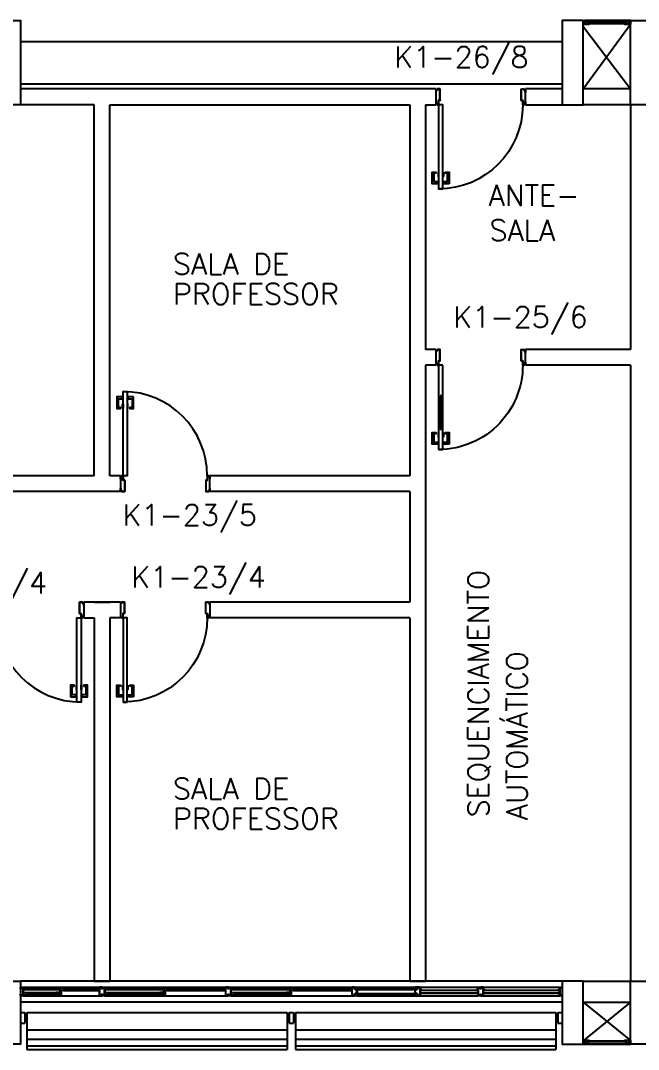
# Model space of a CAD drawing. Header units: millimetres. Extents: x 2801 to 3319, y 1187 to 1422.
# Drawn here: x 3070.37 to 3076.25, y 1341.3 to 1351.07 of the extents above; entities that cross this region are included whole.
import ezdxf

# ---------------------------------------------------------------- set-up
doc = ezdxf.new("R2010")
doc.units = ezdxf.units.MM
for name, color, linetype in [('AR-ALV', 2, 'Continuous'), ('AR-ESQ', 1, 'Continuous'), ('AR-ESTC', 3, 'Continuous'), ('AR-PORTA', 1, 'Continuous'), ('AR-SHAFT', 1, 'Continuous'), ('BR-LINHAS', 1, 'Continuous'), ('BR-MONTANTE', 242, 'Continuous'), ('BR-PAINEL', 1, 'Continuous'), ('BR-SUPORTE', 1, 'Continuous'), ('DT-ESQ-BAGUETE-C', 2, 'Continuous'), ('DT-ESQ-BAGUETE-V', 1, 'Continuous'), ('DT-ESQ-CHAPA DOBRADA-V', 1, 'Continuous'), ('DT-ESQ-MARCO-V', 1, 'Continuous'), ('DT-ESQ-PERFIL CADEIRA-C', 2, 'Continuous'), ('DT-ESQ-PERFIL CADEIRA-V', 1, 'Continuous'), ('DT-ESQ-PERFIL U SIMPLES-C', 2, 'Continuous'), ('DT-ESQ-PERFIL U-C', 2, 'Continuous'), ('DT-ESQ-PERFIL U-V', 1, 'Continuous'), ('DT-ESQ-VENEZIANA-C', 2, 'Continuous'), ('DT-ESQ-VENEZIANA-V', 2, 'Continuous'), ('DT-ESQ-VIDRO-C', 2, 'Continuous'), ('DT-ESQ-VIDRO-V', 2, 'Continuous'), ('ENDEREÇO', 2, 'Continuous'), ('maçaneta', 1, 'Continuous'), ('mov', 1, 'Continuous'), ('PM-PERFIL U-C', 2, 'Continuous'), ('PM-VIDRO', 1, 'Continuous'), ('pm1', 2, 'Continuous'), ('pm2', 2, 'Continuous'), ('TEXTO', 2, 'Continuous')]:
    doc.layers.add(name, color=color, linetype=linetype)
doc.styles.add('UNB-100', font='simplex.shx', dxfattribs={"height": 0.2})
doc.styles.add('UNB1-100', font='simplex.shx', dxfattribs={"height": 0.2})

# ---------------------------------------------------------------- blocks, each defined once
blk = doc.blocks.new('EF36-P')
at = {"layer": 'DT-ESQ-BAGUETE-C', "ltscale": 0.1}
for points in [[(0.4225, -0.08), (0.409, -0.08), (0.409, -0.0785), (0.422, -0.0785, 0.414214), (0.4225, -0.078), (0.4225, -0.067, 0.414214), (0.422, -0.0665), (0.409, -0.0665), (0.409, -0.065), (0.4225, -0.065, -0.414214), (0.424, -0.0665), (0.424, -0.0785, -0.414214)], [(0.7015, -0.08), (0.715, -0.08), (0.715, -0.0785), (0.702, -0.0785, -0.414214), (0.7015, -0.078), (0.7015, -0.067, -0.414214), (0.702, -0.0665), (0.715, -0.0665), (0.715, -0.065), (0.7015, -0.065, 0.414214), (0.7, -0.0665), (0.7, -0.0785, 0.414214)], [(1.41, -0.08), (1.3965, -0.08), (1.3965, -0.0785), (1.4095, -0.0785, 0.414214), (1.41, -0.078), (1.41, -0.067, 0.414214), (1.4095, -0.0665), (1.3965, -0.0665), (1.3965, -0.065), (1.41, -0.065, -0.414214), (1.4115, -0.0665), (1.4115, -0.0785, -0.414214)], [(1.9015, -0.08), (1.915, -0.08), (1.915, -0.0785), (1.902, -0.0785, -0.414214), (1.9015, -0.078), (1.9015, -0.067, -0.414214), (1.902, -0.0665), (1.915, -0.0665), (1.915, -0.065), (1.9015, -0.065, 0.414214), (1.9, -0.0665), (1.9, -0.0785, 0.414214)], [(2.61, -0.08), (2.5965, -0.08), (2.5965, -0.0785), (2.6095, -0.0785, 0.414214), (2.61, -0.078), (2.61, -0.067, 0.414214), (2.6095, -0.0665), (2.5965, -0.0665), (2.5965, -0.065), (2.61, -0.065, -0.414214), (2.6115, -0.0665), (2.6115, -0.0785, -0.414214)], [(3.1015, -0.08), (3.115, -0.08), (3.115, -0.0785), (3.102, -0.0785, -0.414214), (3.1015, -0.078), (3.1015, -0.067, -0.414214), (3.102, -0.0665), (3.115, -0.0665), (3.115, -0.065), (3.1015, -0.065, 0.414214), (3.1, -0.0665), (3.1, -0.0785, 0.414214)], [(0.0735, -0.125), (0.06, -0.125), (0.06, -0.1235), (0.073, -0.1235, 0.414214), (0.0735, -0.123), (0.0735, -0.112, 0.414214), (0.073, -0.1115), (0.06, -0.1115), (0.06, -0.11), (0.0735, -0.11, -0.414214), (0.075, -0.1115), (0.075, -0.1235, -0.414214)], [(0.339, -0.125), (0.3525, -0.125), (0.3525, -0.1235), (0.3395, -0.1235, -0.414214), (0.339, -0.123), (0.339, -0.112, -0.414214), (0.3395, -0.1115), (0.3525, -0.1115), (0.3525, -0.11), (0.339, -0.11, 0.414214), (0.3375, -0.1115), (0.3375, -0.1235, 0.414214)], [(0.8485, -0.125), (0.835, -0.125), (0.835, -0.1235), (0.848, -0.1235, 0.414214), (0.8485, -0.123), (0.8485, -0.112, 0.414214), (0.848, -0.1115), (0.835, -0.1115), (0.835, -0.11), (0.8485, -0.11, -0.414214), (0.85, -0.1115), (0.85, -0.1235, -0.414214)], [(1.3265, -0.125), (1.34, -0.125), (1.34, -0.1235), (1.327, -0.1235, -0.414214), (1.3265, -0.123), (1.3265, -0.112, -0.414214), (1.327, -0.1115), (1.34, -0.1115), (1.34, -0.11), (1.3265, -0.11, 0.414214), (1.325, -0.1115), (1.325, -0.1235, 0.414214)], [(2.0485, -0.125), (2.035, -0.125), (2.035, -0.1235), (2.048, -0.1235, 0.414214), (2.0485, -0.123), (2.0485, -0.112, 0.414214), (2.048, -0.1115), (2.035, -0.1115), (2.035, -0.11), (2.0485, -0.11, -0.414214), (2.05, -0.1115), (2.05, -0.1235, -0.414214)], [(2.5265, -0.125), (2.54, -0.125), (2.54, -0.1235), (2.527, -0.1235, -0.414214), (2.5265, -0.123), (2.5265, -0.112, -0.414214), (2.527, -0.1115), (2.54, -0.1115), (2.54, -0.11), (2.5265, -0.11, 0.414214), (2.525, -0.1115), (2.525, -0.1235, 0.414214)]]:
    blk.add_lwpolyline(points, format="xyb", close=True, dxfattribs=at)
at = {"layer": 'DT-ESQ-BAGUETE-V', "ltscale": 0.1}
for p, q in [((0.4225, -0.065), (0.7015, -0.065)), ((1.41, -0.065), (1.9015, -0.065)), ((2.61, -0.065), (3.1015, -0.065)), ((0.0735, -0.11), (0.339, -0.11)), ((0.8485, -0.11), (1.3265, -0.11)), ((2.0485, -0.11), (2.5265, -0.11))]:
    blk.add_line(p, q, dxfattribs=at)
at = {"layer": 'DT-ESQ-CHAPA DOBRADA-V', "ltscale": 0.1}
for p, q in [((0.025, -0.077), (0.374, -0.077)), ((0.025, -0.08), (0.374, -0.08)), ((0.8, -0.077), (1.3615, -0.077)), ((0.8, -0.08), (1.3615, -0.08)), ((2, -0.077), (2.5615, -0.077)), ((2, -0.08), (2.5615, -0.08))]:
    blk.add_line(p, q, dxfattribs=at)
at = {"layer": 'DT-ESQ-MARCO-V', "ltscale": 0.1}
for p, q in [((3.1985, -0.06), (3.7515, -0.06)), ((3.7985, -0.06), (4.3515, -0.06)), ((4.3985, -0.06), (5.1265, -0.06)), ((3.1985, -0.14), (3.7515, -0.14)), ((3.7985, -0.14), (4.3515, -0.14)), ((4.3985, -0.14), (5.1265, -0.14))]:
    blk.add_line(p, q, dxfattribs=at)
at = {"layer": 'DT-ESQ-PERFIL CADEIRA-C', "ltscale": 0.1}
for p, q in [((0.376, -0.0885), (0.4225, -0.0885)), ((0.75, -0.0885), (0.7015, -0.0885)), ((1.3635, -0.0885), (1.41, -0.0885)), ((1.95, -0.0885), (1.9015, -0.0885)), ((2.5635, -0.0885), (2.61, -0.0885)), ((3.15, -0.0885), (3.1015, -0.0885)), ((0.025, -0.1335), (0.0735, -0.1335)), ((0.3855, -0.1335), (0.339, -0.1335)), ((0.8, -0.1335), (0.8485, -0.1335)), ((1.373, -0.1335), (1.3265, -0.1335)), ((2, -0.1335), (2.0485, -0.1335)), ((2.573, -0.1335), (2.5265, -0.1335))]:
    blk.add_line(p, q, dxfattribs=at)
for points in [[(0.4225, -0.087, -1), (0.4225, -0.09), (0.376, -0.09, -0.414214), (0.374, -0.088), (0.374, -0.067, -0.414214), (0.376, -0.065), (0.4075, -0.065, -0.414214), (0.409, -0.0665), (0.409, -0.087)], [(0.409, -0.0885, -0.198913), (0.4079, -0.0881, -0.198913), (0.4075, -0.087), (0.4075, -0.067, 0.414214), (0.407, -0.0665), (0.376, -0.0665, 0.414214), (0.3755, -0.067), (0.3755, -0.088, 0.414214), (0.376, -0.0885)], [(0.7015, -0.09), (0.75, -0.09), (0.75, -0.0885), (0.715, -0.0885, 0.198912), (0.7161, -0.0881, 0.198913), (0.7165, -0.087), (0.7165, -0.067, -0.414214), (0.717, -0.0665), (0.75, -0.0665), (0.75, -0.065), (0.7165, -0.065, 0.414214), (0.715, -0.0665), (0.715, -0.0785), (0.715, -0.08), (0.715, -0.087), (0.7015, -0.087, 1)], [(1.41, -0.087, -1), (1.41, -0.09), (1.3635, -0.09, -0.414214), (1.3615, -0.088), (1.3615, -0.067, -0.414214), (1.3635, -0.065), (1.395, -0.065, -0.414214), (1.3965, -0.0665), (1.3965, -0.087)], [(1.3965, -0.0885, -0.198913), (1.3954, -0.0881, -0.198913), (1.395, -0.087), (1.395, -0.067, 0.414214), (1.3945, -0.0665), (1.3635, -0.0665, 0.414214), (1.363, -0.067), (1.363, -0.088, 0.414214), (1.3635, -0.0885)], [(1.9015, -0.09), (1.95, -0.09), (1.95, -0.0885), (1.915, -0.0885, 0.198912), (1.9161, -0.0881, 0.198913), (1.9165, -0.087), (1.9165, -0.067, -0.414214), (1.917, -0.0665), (1.95, -0.0665), (1.95, -0.065), (1.9165, -0.065, 0.414214), (1.915, -0.0665), (1.915, -0.0785), (1.915, -0.08), (1.915, -0.087), (1.9015, -0.087, 1)], [(2.61, -0.087, -1), (2.61, -0.09), (2.5635, -0.09, -0.414214), (2.5615, -0.088), (2.5615, -0.067, -0.414214), (2.5635, -0.065), (2.595, -0.065, -0.414214), (2.5965, -0.0665), (2.5965, -0.087)], [(2.5965, -0.0885, -0.198913), (2.5954, -0.0881, -0.198913), (2.595, -0.087), (2.595, -0.067, 0.414214), (2.5945, -0.0665), (2.5635, -0.0665, 0.414214), (2.563, -0.067), (2.563, -0.088, 0.414214), (2.5635, -0.0885)], [(3.1015, -0.09), (3.15, -0.09), (3.15, -0.0885), (3.115, -0.0885, 0.198912), (3.1161, -0.0881, 0.198913), (3.1165, -0.087), (3.1165, -0.067, -0.414214), (3.117, -0.0665), (3.15, -0.0665), (3.15, -0.065), (3.1165, -0.065, 0.414214), (3.115, -0.0665), (3.115, -0.0785), (3.115, -0.08), (3.115, -0.087), (3.1015, -0.087, 1)], [(0.0735, -0.135), (0.025, -0.135), (0.025, -0.1335), (0.06, -0.1335, -0.198912), (0.0589, -0.1331, -0.198913), (0.0585, -0.132), (0.0585, -0.112, 0.414214), (0.058, -0.1115), (0.025, -0.1115), (0.025, -0.11), (0.0585, -0.11, -0.414214), (0.06, -0.1115), (0.06, -0.1235), (0.06, -0.125), (0.06, -0.132), (0.0735, -0.132, -1)], [(0.339, -0.132, 1), (0.339, -0.135), (0.3855, -0.135, 0.414214), (0.3875, -0.133), (0.3875, -0.112, 0.414214), (0.3855, -0.11), (0.354, -0.11, 0.414214), (0.3525, -0.1115), (0.3525, -0.132)], [(0.3525, -0.1335, 0.198913), (0.3536, -0.1331, 0.198913), (0.354, -0.132), (0.354, -0.112, -0.414214), (0.3545, -0.1115), (0.3855, -0.1115, -0.414214), (0.386, -0.112), (0.386, -0.133, -0.414214), (0.3855, -0.1335)], [(0.8485, -0.135), (0.8, -0.135), (0.8, -0.1335), (0.835, -0.1335, -0.198912), (0.8339, -0.1331, -0.198913), (0.8335, -0.132), (0.8335, -0.112, 0.414214), (0.833, -0.1115), (0.8, -0.1115), (0.8, -0.11), (0.8335, -0.11, -0.414214), (0.835, -0.1115), (0.835, -0.1235), (0.835, -0.125), (0.835, -0.132), (0.8485, -0.132, -1)], [(1.3265, -0.132, 1), (1.3265, -0.135), (1.373, -0.135, 0.414214), (1.375, -0.133), (1.375, -0.112, 0.414214), (1.373, -0.11), (1.3415, -0.11, 0.414214), (1.34, -0.1115), (1.34, -0.132)], [(1.34, -0.1335, 0.198913), (1.3411, -0.1331, 0.198913), (1.3415, -0.132), (1.3415, -0.112, -0.414214), (1.342, -0.1115), (1.373, -0.1115, -0.414214), (1.3735, -0.112), (1.3735, -0.133, -0.414214), (1.373, -0.1335)], [(2.0485, -0.135), (2, -0.135), (2, -0.1335), (2.035, -0.1335, -0.198912), (2.0339, -0.1331, -0.198913), (2.0335, -0.132), (2.0335, -0.112, 0.414214), (2.033, -0.1115), (2, -0.1115), (2, -0.11), (2.0335, -0.11, -0.414214), (2.035, -0.1115), (2.035, -0.1235), (2.035, -0.125), (2.035, -0.132), (2.0485, -0.132, -1)], [(2.5265, -0.132, 1), (2.5265, -0.135), (2.573, -0.135, 0.414214), (2.575, -0.133), (2.575, -0.112, 0.414214), (2.573, -0.11), (2.5415, -0.11, 0.414214), (2.54, -0.1115), (2.54, -0.132)], [(2.54, -0.1335, 0.198913), (2.5411, -0.1331, 0.198913), (2.5415, -0.132), (2.5415, -0.112, -0.414214), (2.542, -0.1115), (2.573, -0.1115, -0.414214), (2.5735, -0.112), (2.5735, -0.133, -0.414214), (2.573, -0.1335)]]:
    blk.add_lwpolyline(points, format="xyb", close=True, dxfattribs=at)
at = {"layer": 'DT-ESQ-PERFIL CADEIRA-V', "ltscale": 0.1}
for p, q in [((0.4075, -0.09), (0.7015, -0.09)), ((1.395, -0.09), (1.9015, -0.09)), ((2.595, -0.09), (3.1015, -0.09)), ((0.0735, -0.135), (0.339, -0.135)), ((0.8485, -0.135), (1.3265, -0.135)), ((2.0485, -0.135), (2.5265, -0.135))]:
    blk.add_line(p, q, dxfattribs=at)
at = {"layer": 'DT-ESQ-PERFIL U SIMPLES-C', "ltscale": 0.1}
for points in [[(0.376, -0.102), (0.384, -0.102), (0.384, -0.1005), (0.376, -0.1005, -0.414214), (0.3755, -0.1), (0.3755, -0.092, -0.414214), (0.376, -0.0915), (0.384, -0.0915), (0.384, -0.09), (0.376, -0.09, 0.414214), (0.374, -0.092), (0.374, -0.1, 0.414214)], [(1.3635, -0.102), (1.3715, -0.102), (1.3715, -0.1005), (1.3635, -0.1005, -0.414214), (1.363, -0.1), (1.363, -0.092, -0.414214), (1.3635, -0.0915), (1.3715, -0.0915), (1.3715, -0.09), (1.3635, -0.09, 0.414214), (1.3615, -0.092), (1.3615, -0.1, 0.414214)], [(2.5635, -0.102), (2.5715, -0.102), (2.5715, -0.1005), (2.5635, -0.1005, -0.414214), (2.563, -0.1), (2.563, -0.092, -0.414214), (2.5635, -0.0915), (2.5715, -0.0915), (2.5715, -0.09), (2.5635, -0.09, 0.414214), (2.5615, -0.092), (2.5615, -0.1, 0.414214)], [(0.3855, -0.098), (0.3775, -0.098), (0.3775, -0.0995), (0.3855, -0.0995, -0.414214), (0.386, -0.1), (0.386, -0.108, -0.414214), (0.3855, -0.1085), (0.3775, -0.1085), (0.3775, -0.11), (0.3855, -0.11, 0.414214), (0.3875, -0.108), (0.3875, -0.1, 0.414214)], [(1.373, -0.098), (1.365, -0.098), (1.365, -0.0995), (1.373, -0.0995, -0.414214), (1.3735, -0.1), (1.3735, -0.108, -0.414214), (1.373, -0.1085), (1.365, -0.1085), (1.365, -0.11), (1.373, -0.11, 0.414214), (1.375, -0.108), (1.375, -0.1, 0.414214)], [(2.573, -0.098), (2.565, -0.098), (2.565, -0.0995), (2.573, -0.0995, -0.414214), (2.5735, -0.1), (2.5735, -0.108, -0.414214), (2.573, -0.1085), (2.565, -0.1085), (2.565, -0.11), (2.573, -0.11, 0.414214), (2.575, -0.108), (2.575, -0.1, 0.414214)]]:
    blk.add_lwpolyline(points, format="xyb", close=True, dxfattribs=at)
at = {"layer": 'DT-ESQ-PERFIL U-C', "ltscale": 0.1}
for points in [[(0, -0.0615, -0.414214), (0.0015, -0.06), (0.0235, -0.06, -0.414214), (0.025, -0.0615), (0.025, -0.1385, -0.414214), (0.0235, -0.14), (0.0015, -0.14, -0.414214), (0, -0.1385), (0, -0.125), (0.0015, -0.125), (0.0015, -0.138, 0.414214), (0.002, -0.1385), (0.023, -0.1385, 0.414214), (0.0235, -0.138), (0.0235, -0.062, 0.414214), (0.023, -0.0615), (0.002, -0.0615, 0.414214), (0.0015, -0.062), (0.0015, -0.075), (0, -0.075)], [(0.775, -0.0615, 0.414214), (0.7735, -0.06), (0.7515, -0.06, 0.414214), (0.75, -0.0615), (0.75, -0.1385, 0.414214), (0.7515, -0.14), (0.7735, -0.14, 0.414214), (0.775, -0.1385), (0.775, -0.125), (0.7735, -0.125), (0.7735, -0.138, -0.414214), (0.773, -0.1385), (0.752, -0.1385, -0.414214), (0.7515, -0.138), (0.7515, -0.062, -0.414214), (0.752, -0.0615), (0.773, -0.0615, -0.414214), (0.7735, -0.062), (0.7735, -0.075), (0.775, -0.075)], [(0.775, -0.0615, -0.414214), (0.7765, -0.06), (0.7985, -0.06, -0.414214), (0.8, -0.0615), (0.8, -0.1385, -0.414214), (0.7985, -0.14), (0.7765, -0.14, -0.414214), (0.775, -0.1385), (0.775, -0.125), (0.7765, -0.125), (0.7765, -0.138, 0.414214), (0.777, -0.1385), (0.798, -0.1385, 0.414214), (0.7985, -0.138), (0.7985, -0.062, 0.414214), (0.798, -0.0615), (0.777, -0.0615, 0.414214), (0.7765, -0.062), (0.7765, -0.075), (0.775, -0.075)], [(1.975, -0.0615, 0.414214), (1.9735, -0.06), (1.9515, -0.06, 0.414214), (1.95, -0.0615), (1.95, -0.1385, 0.414214), (1.9515, -0.14), (1.9735, -0.14, 0.414214), (1.975, -0.1385), (1.975, -0.125), (1.9735, -0.125), (1.9735, -0.138, -0.414214), (1.973, -0.1385), (1.952, -0.1385, -0.414214), (1.9515, -0.138), (1.9515, -0.062, -0.414214), (1.952, -0.0615), (1.973, -0.0615, -0.414214), (1.9735, -0.062), (1.9735, -0.075), (1.975, -0.075)], [(1.975, -0.0615, -0.414214), (1.9765, -0.06), (1.9985, -0.06, -0.414214), (2, -0.0615), (2, -0.1385, -0.414214), (1.9985, -0.14), (1.9765, -0.14, -0.414214), (1.975, -0.1385), (1.975, -0.125), (1.9765, -0.125), (1.9765, -0.138, 0.414214), (1.977, -0.1385), (1.998, -0.1385, 0.414214), (1.9985, -0.138), (1.9985, -0.062, 0.414214), (1.998, -0.0615), (1.977, -0.0615, 0.414214), (1.9765, -0.062), (1.9765, -0.075), (1.975, -0.075)], [(3.175, -0.0615, 0.414214), (3.1735, -0.06), (3.1515, -0.06, 0.414214), (3.15, -0.0615), (3.15, -0.1385, 0.414214), (3.1515, -0.14), (3.1735, -0.14, 0.414214), (3.175, -0.1385), (3.175, -0.125), (3.1735, -0.125), (3.1735, -0.138, -0.414214), (3.173, -0.1385), (3.152, -0.1385, -0.414214), (3.1515, -0.138), (3.1515, -0.062, -0.414214), (3.152, -0.0615), (3.173, -0.0615, -0.414214), (3.1735, -0.062), (3.1735, -0.075), (3.175, -0.075)], [(3.2, -0.1285), (3.2, -0.1385, -0.414214), (3.1985, -0.14), (3.1765, -0.14, -0.414214), (3.175, -0.1385), (3.175, -0.125), (3.1765, -0.125), (3.1765, -0.138, 0.414214), (3.177, -0.1385), (3.198, -0.1385, 0.414214), (3.1985, -0.138), (3.1985, -0.1285), (3.1855, -0.1285, -0.414214), (3.184, -0.127), (3.184, -0.117, -0.414214), (3.1855, -0.1155), (3.1985, -0.1155), (3.1985, -0.0845), (3.1855, -0.0845, -0.414214), (3.184, -0.083), (3.184, -0.073, -0.414214), (3.1855, -0.0715), (3.1985, -0.0715), (3.1985, -0.062, 0.414214), (3.198, -0.0615), (3.177, -0.0615, 0.414214), (3.1765, -0.062), (3.1765, -0.075), (3.175, -0.075), (3.175, -0.0615, -0.414214), (3.1765, -0.06), (3.1985, -0.06, -0.414214), (3.2, -0.0615), (3.2, -0.0715, -0.414214), (3.1985, -0.073), (3.1855, -0.073), (3.1855, -0.083), (3.1985, -0.083), (3.1985, -0.083, -0.414214), (3.2, -0.0845), (3.2, -0.1155, -0.414214), (3.1985, -0.117), (3.1985, -0.117), (3.1855, -0.117), (3.1855, -0.127), (3.1985, -0.127, -0.414214)], [(3.75, -0.1285), (3.75, -0.1385, 0.414214), (3.7515, -0.14), (3.7735, -0.14, 0.414214), (3.775, -0.1385), (3.775, -0.125), (3.7735, -0.125), (3.7735, -0.138, -0.414214), (3.773, -0.1385), (3.752, -0.1385, -0.414214), (3.7515, -0.138), (3.7515, -0.1285), (3.7645, -0.1285, 0.414214), (3.766, -0.127), (3.766, -0.117, 0.414214), (3.7645, -0.1155), (3.7515, -0.1155), (3.7515, -0.0845), (3.7645, -0.0845, 0.414214), (3.766, -0.083), (3.766, -0.073, 0.414214), (3.7645, -0.0715), (3.7515, -0.0715), (3.7515, -0.062, -0.414214), (3.752, -0.0615), (3.773, -0.0615, -0.414214), (3.7735, -0.062), (3.7735, -0.075), (3.775, -0.075), (3.775, -0.0615, 0.414214), (3.7735, -0.06), (3.7515, -0.06, 0.414214), (3.75, -0.0615), (3.75, -0.0715, 0.414214), (3.7515, -0.073), (3.7645, -0.073), (3.7645, -0.083), (3.7515, -0.083), (3.7515, -0.083, 0.414214), (3.75, -0.0845), (3.75, -0.1155, 0.414214), (3.7515, -0.117), (3.7515, -0.117), (3.7645, -0.117), (3.7645, -0.127), (3.7515, -0.127, 0.414214)], [(3.8, -0.1234), (3.8, -0.086), (3.8135, -0.086, 1), (3.8135, -0.083), (3.8, -0.083), (3.8, -0.0615, 0.414214), (3.7985, -0.06), (3.7765, -0.06, 0.414214), (3.775, -0.0615), (3.775, -0.075), (3.7765, -0.075), (3.7765, -0.0615), (3.7985, -0.0615), (3.7985, -0.083, 0.414214), (3.8, -0.0845, 0.414214), (3.7985, -0.086), (3.7985, -0.1234), (3.7985, -0.1385), (3.7765, -0.1385), (3.7765, -0.125), (3.775, -0.125), (3.775, -0.1385, 0.414214), (3.7765, -0.14), (3.7985, -0.14, 0.414214), (3.8, -0.1385)], [(3.815, -0.086), (3.8015, -0.086, 0.414214), (3.8, -0.0875), (3.8, -0.1145, 0.414214), (3.8015, -0.116), (3.815, -0.116), (3.815, -0.1145), (3.8015, -0.1145), (3.8015, -0.0875), (3.815, -0.0875)], [(4.35, -0.1234), (4.35, -0.086), (4.3365, -0.086, -1), (4.3365, -0.083), (4.35, -0.083), (4.35, -0.0615, -0.414214), (4.3515, -0.06), (4.3735, -0.06, -0.414214), (4.375, -0.0615), (4.375, -0.075), (4.3735, -0.075), (4.3735, -0.0615), (4.3515, -0.0615), (4.3515, -0.083, -0.414214), (4.35, -0.0845, -0.414214), (4.3515, -0.086), (4.3515, -0.1234), (4.3515, -0.1385), (4.3735, -0.1385), (4.3735, -0.125), (4.375, -0.125), (4.375, -0.1385, -0.414214), (4.3735, -0.14), (4.3515, -0.14, -0.414214), (4.35, -0.1385)], [(4.335, -0.086), (4.3485, -0.086, -0.414214), (4.35, -0.0875), (4.35, -0.1145, -0.414214), (4.3485, -0.116), (4.335, -0.116), (4.335, -0.1145), (4.3485, -0.1145), (4.3485, -0.0875), (4.335, -0.0875)], [(4.4, -0.1234), (4.4, -0.086), (4.4135, -0.086, 1), (4.4135, -0.083), (4.4, -0.083), (4.4, -0.0615, 0.414214), (4.3985, -0.06), (4.3765, -0.06, 0.414214), (4.375, -0.0615), (4.375, -0.075), (4.3765, -0.075), (4.3765, -0.0615), (4.3985, -0.0615), (4.3985, -0.083, 0.414214), (4.4, -0.0845, 0.414214), (4.3985, -0.086), (4.3985, -0.1234), (4.3985, -0.1385), (4.3765, -0.1385), (4.3765, -0.125), (4.375, -0.125), (4.375, -0.1385, 0.414214), (4.3765, -0.14), (4.3985, -0.14, 0.414214), (4.4, -0.1385)], [(4.415, -0.086), (4.4015, -0.086, 0.414214), (4.4, -0.0875), (4.4, -0.1145, 0.414214), (4.4015, -0.116), (4.415, -0.116), (4.415, -0.1145), (4.4015, -0.1145), (4.4015, -0.0875), (4.415, -0.0875)], [(5.125, -0.1234), (5.125, -0.086), (5.1115, -0.086, -1), (5.1115, -0.083), (5.125, -0.083), (5.125, -0.0615, -0.414214), (5.1265, -0.06), (5.1485, -0.06, -0.414214), (5.15, -0.0615), (5.15, -0.075), (5.1485, -0.075), (5.1485, -0.0615), (5.1265, -0.0615), (5.1265, -0.083, -0.414214), (5.125, -0.0845, -0.414214), (5.1265, -0.086), (5.1265, -0.1234), (5.1265, -0.1385), (5.1485, -0.1385), (5.1485, -0.125), (5.15, -0.125), (5.15, -0.1385, -0.414214), (5.1485, -0.14), (5.1265, -0.14, -0.414214), (5.125, -0.1385)], [(5.11, -0.086), (5.1235, -0.086, -0.414214), (5.125, -0.0875), (5.125, -0.1145, -0.414214), (5.1235, -0.116), (5.11, -0.116), (5.11, -0.1145), (5.1235, -0.1145), (5.1235, -0.0875), (5.11, -0.0875)]]:
    blk.add_lwpolyline(points, format="xyb", close=True, dxfattribs=at)
for points in [[(3.8, -0.0845), (3.8135, -0.0845)], [(4.35, -0.0845), (4.3365, -0.0845)], [(4.4, -0.0845), (4.4135, -0.0845)], [(5.125, -0.0845), (5.1115, -0.0845)]]:
    blk.add_lwpolyline(points, dxfattribs=at)
at = {"layer": 'DT-ESQ-PERFIL U-V', "ltscale": 0.1}
for p, q in [((0.0235, -0.06), (0.7515, -0.06)), ((0.7985, -0.06), (1.9515, -0.06)), ((1.9985, -0.06), (3.1515, -0.06)), ((0.0235, -0.14), (0.7515, -0.14)), ((0.7985, -0.14), (1.9515, -0.14)), ((1.9985, -0.14), (3.1515, -0.14))]:
    blk.add_line(p, q, dxfattribs=at)
at = {"layer": 'DT-ESQ-VENEZIANA-C', "color": 2, "ltscale": 0.1}
for p, q in [((3.8015, -0.113), (4.3485, -0.113)), ((3.8015, -0.1145), (4.3485, -0.1145)), ((4.4015, -0.113), (5.1235, -0.113)), ((4.4015, -0.1145), (5.1235, -0.1145))]:
    blk.add_line(p, q, dxfattribs=at)
at = {"layer": 'DT-ESQ-VENEZIANA-V', "color": 2, "ltscale": 0.1}
for p, q in [((3.8015, -0.0875), (4.3485, -0.0875)), ((4.4015, -0.0875), (5.1235, -0.0875))]:
    blk.add_line(p, q, dxfattribs=at)
at = {"layer": 'DT-ESQ-VIDRO-C', "ltscale": 0.1}
for points in [[(0.7125, -0.085), (0.7125, -0.082), (0.4115, -0.082), (0.4115, -0.085)], [(1.9125, -0.085), (1.9125, -0.082), (1.399, -0.082), (1.399, -0.085)], [(3.1125, -0.085), (3.1125, -0.082), (2.599, -0.082), (2.599, -0.085)], [(3.7625, -0.081), (3.7625, -0.075), (3.1875, -0.075), (3.1875, -0.081)], [(0.063, -0.13), (0.063, -0.127), (0.3495, -0.127), (0.3495, -0.13)], [(0.838, -0.13), (0.838, -0.127), (1.337, -0.127), (1.337, -0.13)], [(2.038, -0.13), (2.038, -0.127), (2.537, -0.127), (2.537, -0.13)]]:
    blk.add_lwpolyline(points, close=True, dxfattribs=at)
at = {"layer": 'DT-ESQ-VIDRO-V', "ltscale": 0.1}
blk.add_lwpolyline([(3.7625, -0.119), (3.7625, -0.125), (3.1875, -0.125), (3.1875, -0.119)], close=True, dxfattribs=at)
blk = doc.blocks.new('EF01-P')
at = {"layer": 'DT-ESQ-BAGUETE-C', "ltscale": 0.1}
for points in [[(0.0015, 0.035), (0.015, 0.035), (0.015, 0.0335), (0.0015, 0.0335), (0.0015, 0.005), (0.015, 0.005), (0.015, 0.0035), (0.0015, 0.0035, -0.414214), (0, 0.005), (0, 0.0335, -0.414214)], [(0.4485, 0.035), (0.435, 0.035), (0.435, 0.0335), (0.4485, 0.0335), (0.4485, 0.005), (0.435, 0.005), (0.435, 0.0035), (0.4485, 0.0035, 0.414214), (0.45, 0.005), (0.45, 0.0335, 0.414214)]]:
    blk.add_lwpolyline(points, format="xyb", close=True, dxfattribs=at)
at = {"layer": 'DT-ESQ-PERFIL CADEIRA-C', "color": 2, "ltscale": 0.1}
for points in [[(0.01, 0.0015), (0.01, 0.003), (0.0015, 0.003, 1), (0.0015, 0), (0.015, 0, 0.414214), (0.0165, 0.0015), (0.0165, 0.0335), (0.043, 0.0335)], [(0.407, 0.0065), (0.432, 0.0065), (0.432, 0.0165), (0.4335, 0.0165), (0.4335, 0.0065, -0.414214), (0.432, 0.005), (0.407, 0.005), (0.3935, 0.005, -1), (0.3935, 0.008), (0.407, 0.008), (0.407, 0.02), (0.407, 0.032), (0.3935, 0.032, -1), (0.3935, 0.035), (0.407, 0.035), (0.4335, 0.035, -0.414214), (0.435, 0.0335), (0.435, 0.0015), (0.4485, 0.0015)]]:
    blk.add_lwpolyline(points, format="xyb", dxfattribs=at)
at = {"layer": 'DT-ESQ-PERFIL CADEIRA-C', "ltscale": 0.1}
for points in [[(0.043, 0.0065), (0.018, 0.0065), (0.018, 0.0165), (0.0165, 0.0165), (0.0165, 0.0065, 0.414214), (0.018, 0.005), (0.043, 0.005), (0.0565, 0.005, 1), (0.0565, 0.008), (0.043, 0.008), (0.043, 0.02), (0.043, 0.032), (0.0565, 0.032, 1), (0.0565, 0.035), (0.043, 0.035), (0.0165, 0.035, 0.414214), (0.015, 0.0335), (0.015, 0.0015), (0.0015, 0.0015)], [(0.0415, 0.02), (0.0415, 0.032, -0.414214), (0.043, 0.0335), (0.0565, 0.0335)], [(0.0415, 0.02), (0.0415, 0.008, 0.414214), (0.043, 0.0065), (0.0565, 0.0065)], [(0.4085, 0.02), (0.4085, 0.032, 0.414214), (0.407, 0.0335), (0.3935, 0.0335)], [(0.4085, 0.02), (0.4085, 0.008, -0.414214), (0.407, 0.0065), (0.3935, 0.0065)], [(0.44, 0.0015), (0.44, 0.003), (0.4485, 0.003, -1), (0.4485, 0), (0.435, 0, -0.414214), (0.4335, 0.0015), (0.4335, 0.0335), (0.407, 0.0335)]]:
    blk.add_lwpolyline(points, format="xyb", dxfattribs=at)
at = {"layer": 'DT-ESQ-PERFIL CADEIRA-V', "ltscale": 0.1}
blk.add_line((0.015, 0), (0.435, 0), dxfattribs=at)
at = {"layer": 'DT-ESQ-VENEZIANA-C', "ltscale": 0.1}
for p, q in [((0.043, 0.0105), (0.407, 0.0105)), ((0.043, 0.009), (0.407, 0.009))]:
    blk.add_line(p, q, dxfattribs=at)
at = {"layer": 'DT-ESQ-VENEZIANA-V', "ltscale": 0.1}
blk.add_line((0.043, 0.031), (0.407, 0.031), dxfattribs=at)
blk = doc.blocks.new('BR-MODULO1')
at = {"layer": 'BR-LINHAS'}
for p, q in [((0.06, -0.2648), (2.535, -0.2648)), ((2.615, -0.2648), (5.09, -0.2648)), ((0.06, -0.3524), (2.535, -0.3524)), ((2.615, -0.3524), (5.09, -0.3524)), ((0.06, -0.4147), (2.535, -0.4147)), ((2.615, -0.4147), (5.09, -0.4147))]:
    blk.add_line(p, q, dxfattribs=at)
at = {"layer": 'BR-MONTANTE'}
for p, q in [((0, -0.1), (0, -0.2)), ((0, -0.1), (0.04, -0.1)), ((0.04, -0.1), (0.04, -0.2)), ((2.5547, -0.1), (2.5947, -0.1)), ((2.5547, -0.1), (2.5547, -0.2)), ((2.5947, -0.1), (2.5947, -0.2)), ((5.11, -0.1), (5.11, -0.2)), ((5.11, -0.1), (5.15, -0.1)), ((5.15, -0.1), (5.15, -0.2)), ((0, -0.2), (0.04, -0.2)), ((2.5547, -0.2), (2.5947, -0.2)), ((5.11, -0.2), (5.15, -0.2))]:
    blk.add_line(p, q, dxfattribs=at)
at = {"layer": 'BR-PAINEL'}
for p, q in [((0.06, -0.1), (2.535, -0.1)), ((0.06, -0.1), (0.06, -0.45)), ((2.535, -0.1), (2.535, -0.45)), ((2.615, -0.1), (2.615, -0.45)), ((2.615, -0.1), (5.09, -0.1)), ((5.09, -0.1), (5.09, -0.45)), ((0.06, -0.45), (2.535, -0.45)), ((2.615, -0.45), (5.09, -0.45))]:
    blk.add_line(p, q, dxfattribs=at)
at = {"layer": 'BR-SUPORTE'}
for p, q in [((0.04, -0.14), (0.06, -0.14)), ((0.04, -0.16), (0.06, -0.16)), ((0.05, -0.14), (0.05, -0.16)), ((2.5347, -0.14), (2.5547, -0.14)), ((2.5347, -0.16), (2.5547, -0.16)), ((2.5447, -0.14), (2.5447, -0.16)), ((2.6147, -0.14), (2.5947, -0.14)), ((2.6147, -0.16), (2.5947, -0.16)), ((2.6047, -0.14), (2.6047, -0.16)), ((5.09, -0.14), (5.11, -0.14)), ((5.09, -0.16), (5.11, -0.16)), ((5.1, -0.14), (5.1, -0.16))]:
    blk.add_line(p, q, dxfattribs=at)
blk = doc.blocks.new('PM3B')
at = {"layer": 'maçaneta'}
for points in [[(0.02, 0.9), (-0.035, 0.9), (-0.035, 0.79), (0, 0.79), (0, 0.8), (-0.02, 0.8), (-0.02, 0.8785, -0.414214), (-0.0185, 0.88), (0.02, 0.88)], [(0.125, 0.9), (0.07, 0.9), (0.07, 0.88), (0.1085, 0.88, -0.414214), (0.11, 0.8785), (0.11, 0.8), (0.09, 0.8), (0.09, 0.79), (0.125, 0.79)]]:
    blk.add_lwpolyline(points, format="xyb", close=True, dxfattribs=at)
for points in [[(0.02, 0.79), (0.02, 0.83), (0.025, 0.83), (0.025, 0.79)], [(0.07, 0.79), (0.07, 0.83), (0.065, 0.83), (0.065, 0.79)]]:
    blk.add_lwpolyline(points, close=True, dxfattribs=at)
at = {"layer": 'mov'}
blk.add_arc((0.025, 0.15), 0.8, 0, 90, dxfattribs=at)
at = {"layer": 'PM-PERFIL U-C'}
for p, q in [((0, 0.12), (0, 0.1385)), ((0.002, 0.12), (0, 0.12)), ((0.0015, 0.14), (0.01, 0.14)), ((0.002, 0.138), (0.002, 0.12)), ((0.0105, 0.138), (0.002, 0.138)), ((0.01, 0.14), (0.01, 0.1485)), ((0.0115, 0.15), (0.0235, 0.15)), ((0.012, 0.148), (0.012, 0.1395)), ((0.023, 0.148), (0.012, 0.148)), ((0.023, 0.1085), (0.023, 0.148)), ((0.038, 0.107), (0.0245, 0.107)), ((0.025, 0.1485), (0.025, 0.109)), ((0.0385, 0.109), (0.025, 0.109)), ((0.038, 0.107), (0.038, 0.002)), ((0.04, 0.1075), (0.04, 0.0015)), ((0.81, 0.1075), (0.81, 0.0015)), ((0.8115, 0.109), (0.825, 0.109)), ((0.812, 0.107), (0.8255, 0.107)), ((0.812, 0.107), (0.812, 0.002)), ((0.825, 0.1485), (0.825, 0.109)), ((0.8385, 0.15), (0.8265, 0.15)), ((0.827, 0.148), (0.838, 0.148)), ((0.827, 0.1085), (0.827, 0.148)), ((0.838, 0.148), (0.838, 0.1395)), ((0.8395, 0.138), (0.848, 0.138)), ((0.84, 0.14), (0.84, 0.1485)), ((0.8485, 0.14), (0.84, 0.14)), ((0.848, 0.138), (0.848, 0.12)), ((0.848, 0.12), (0.85, 0.12)), ((0.85, 0.12), (0.85, 0.1385)), ((0, 0.03), (0.002, 0.03)), ((0, 0.0115), (0, 0.03)), ((0.01, 0.01), (0.0015, 0.01)), ((0.002, 0.03), (0.002, 0.012)), ((0.002, 0.012), (0.0105, 0.012)), ((0.01, 0.0015), (0.01, 0.01)), ((0.0385, 0), (0.0115, 0)), ((0.012, 0.0105), (0.012, 0.002)), ((0.012, 0.002), (0.038, 0.002)), ((0.8115, 0), (0.8385, 0)), ((0.838, 0.002), (0.812, 0.002)), ((0.838, 0.0105), (0.838, 0.002)), ((0.848, 0.012), (0.8395, 0.012)), ((0.84, 0.0015), (0.84, 0.01)), ((0.84, 0.01), (0.8485, 0.01)), ((0.85, 0.03), (0.848, 0.03)), ((0.848, 0.03), (0.848, 0.012)), ((0.85, 0.0115), (0.85, 0.03))]:
    blk.add_line(p, q, dxfattribs=at)
for centre, start, end in [((0.0015, 0.1385), 90, 180), ((0.0115, 0.1485), 90, 180), ((0.0105, 0.1395), 270, 0), ((0.0245, 0.1085), 180, 270), ((0.0235, 0.1485), 360, 90), ((0.0385, 0.1075), 0, 90), ((0.8115, 0.1075), 90, 180), ((0.8265, 0.1485), 90, 180), ((0.8255, 0.1085), 270, 0), ((0.8395, 0.1395), 180, 270), ((0.8385, 0.1485), 0, 90), ((0.8485, 0.1385), 0, 90), ((0.0015, 0.0115), 180, 270), ((0.0115, 0.0015), 180, 270), ((0.0105, 0.0105), 0, 90), ((0.0385, 0.0015), 269.93864, 0), ((0.8115, 0.0015), 180, 270.06136), ((0.8395, 0.0105), 90, 180), ((0.8385, 0.0015), 270, 0), ((0.8485, 0.0115), 270, 0)]:
    blk.add_arc(centre, 0.0015, start, end, dxfattribs=at)
at = {"layer": 'pm1'}
blk.add_lwpolyline([(0.065, 0.95), (0.065, 0.15), (0.025, 0.15), (0.025, 0.95)], close=True, dxfattribs=at)
blk = doc.blocks.new('PM3V')
at = {"layer": 'maçaneta'}
for points in [[(0.02, 0.9), (-0.035, 0.9), (-0.035, 0.79), (0, 0.79), (0, 0.8), (-0.02, 0.8), (-0.02, 0.8785, -0.414214), (-0.0185, 0.88), (0.02, 0.88)], [(0.125, 0.9), (0.07, 0.9), (0.07, 0.88), (0.1085, 0.88, -0.414214), (0.11, 0.8785), (0.11, 0.8), (0.09, 0.8), (0.09, 0.79), (0.125, 0.79)]]:
    blk.add_lwpolyline(points, format="xyb", close=True, dxfattribs=at)
for points in [[(0.02, 0.79), (0.02, 0.83), (0.025, 0.83), (0.025, 0.79)], [(0.07, 0.79), (0.07, 0.83), (0.065, 0.83), (0.065, 0.79)]]:
    blk.add_lwpolyline(points, close=True, dxfattribs=at)
at = {"layer": 'mov'}
blk.add_arc((0.025, 0.15), 0.8, 356.84716, 90, dxfattribs=at)
at = {"layer": 'PM-PERFIL U-C'}
for p, q in [((0, 0.12), (0, 0.1385)), ((0.002, 0.12), (0, 0.12)), ((0.0015, 0.14), (0.01, 0.14)), ((0.002, 0.138), (0.002, 0.12)), ((0.0105, 0.138), (0.002, 0.138)), ((0.01, 0.14), (0.01, 0.1485)), ((0.0115, 0.15), (0.0235, 0.15)), ((0.012, 0.148), (0.012, 0.1395)), ((0.023, 0.148), (0.012, 0.148)), ((0.023, 0.1085), (0.023, 0.148)), ((0.038, 0.107), (0.0245, 0.107)), ((0.025, 0.1485), (0.025, 0.109)), ((0.0385, 0.109), (0.025, 0.109)), ((0.038, 0.107), (0.038, 0.002)), ((0.04, 0.1075), (0.04, 0.0015)), ((0.81, 0.1075), (0.81, 0.0015)), ((0.8115, 0.109), (0.825, 0.109)), ((0.812, 0.107), (0.8255, 0.107)), ((0.812, 0.107), (0.812, 0.002)), ((0.825, 0.1485), (0.825, 0.109)), ((0.8385, 0.15), (0.8265, 0.15)), ((0.827, 0.148), (0.838, 0.148)), ((0.827, 0.1085), (0.827, 0.148)), ((0.838, 0.148), (0.838, 0.1395)), ((0.8395, 0.138), (0.848, 0.138)), ((0.84, 0.14), (0.84, 0.1485)), ((0.8485, 0.14), (0.84, 0.14)), ((0.848, 0.138), (0.848, 0.12)), ((0.848, 0.12), (0.85, 0.12)), ((0.85, 0.12), (0.85, 0.1385)), ((0, 0.03), (0.002, 0.03)), ((0, 0.0115), (0, 0.03)), ((0.01, 0.01), (0.0015, 0.01)), ((0.002, 0.03), (0.002, 0.012)), ((0.002, 0.012), (0.0105, 0.012)), ((0.01, 0.0015), (0.01, 0.01)), ((0.0385, 0), (0.0115, 0)), ((0.012, 0.0105), (0.012, 0.002)), ((0.012, 0.002), (0.038, 0.002)), ((0.8115, 0), (0.8385, 0)), ((0.838, 0.002), (0.812, 0.002)), ((0.838, 0.0105), (0.838, 0.002)), ((0.848, 0.012), (0.8395, 0.012)), ((0.84, 0.0015), (0.84, 0.01)), ((0.84, 0.01), (0.8485, 0.01)), ((0.85, 0.03), (0.848, 0.03)), ((0.848, 0.03), (0.848, 0.012)), ((0.85, 0.0115), (0.85, 0.03))]:
    blk.add_line(p, q, dxfattribs=at)
for centre, start, end in [((0.0015, 0.1385), 90, 180), ((0.0115, 0.1485), 90, 180), ((0.0105, 0.1395), 270, 0), ((0.0245, 0.1085), 180, 270), ((0.0235, 0.1485), 360, 90), ((0.0385, 0.1075), 0, 90), ((0.8115, 0.1075), 90, 180), ((0.8265, 0.1485), 90, 180), ((0.8255, 0.1085), 270, 0), ((0.8395, 0.1395), 180, 270), ((0.8385, 0.1485), 0, 90), ((0.8485, 0.1385), 0, 90), ((0.0015, 0.0115), 180, 270), ((0.0115, 0.0015), 180, 270), ((0.0105, 0.0105), 0, 90), ((0.0385, 0.0015), 269.93864, 0), ((0.8115, 0.0015), 180, 270.06136), ((0.8395, 0.0105), 90, 180), ((0.8385, 0.0015), 270, 0), ((0.8485, 0.0115), 270, 0)]:
    blk.add_arc(centre, 0.0015, start, end, dxfattribs=at)
at = {"layer": 'PM-VIDRO'}
for p, q in [((0.04, 0.45), (0.04, 0.75)), ((0.05, 0.75), (0.05, 0.45))]:
    blk.add_line(p, q, dxfattribs=at)
at = {"layer": 'pm1'}
for p, q in [((0.025, 0.95), (0.065, 0.95)), ((0.025, 0.75), (0.025, 0.95)), ((0.065, 0.95), (0.065, 0.76)), ((0.04, 0.75), (0.025, 0.75)), ((0.065, 0.76), (0.04, 0.76)), ((0.04, 0.75), (0.04, 0.76)), ((0.05, 0.76), (0.05, 0.75)), ((0.065, 0.75), (0.05, 0.75)), ((0.065, 0.76), (0.065, 0.75)), ((0.025, 0.15), (0.025, 0.45)), ((0.04, 0.45), (0.025, 0.45)), ((0.04, 0.44), (0.04, 0.45)), ((0.065, 0.44), (0.04, 0.44)), ((0.065, 0.45), (0.05, 0.45)), ((0.05, 0.45), (0.05, 0.44)), ((0.065, 0.45), (0.065, 0.44)), ((0.065, 0.44), (0.065, 0.15)), ((0.065, 0.15), (0.025, 0.15))]:
    blk.add_line(p, q, dxfattribs=at)
at = {"layer": 'pm2'}
for p, q in [((0.025, 0.45), (0.025, 0.75)), ((0.065, 0.75), (0.065, 0.45)), ((0.025, 0.15), (0.025, 0.109)), ((0.025, 0.109), (0.035, 0.109)), ((0.8252, 0.109), (0.8152, 0.109)), ((0.8152, 0), (0.8402, 0)), ((0.8402, 0.01), (0.8502, 0.01)), ((0.8402, 0), (0.8402, 0.01))]:
    blk.add_line(p, q, dxfattribs=at)
blk = doc.blocks.new('PM3')
at = {"layer": 'maçaneta'}
for points in [[(0.02, 0.825), (-0.035, 0.825), (-0.035, 0.715), (0, 0.715), (0, 0.725), (-0.02, 0.725), (-0.02, 0.8035, -0.414214), (-0.0185, 0.805), (0.02, 0.805)], [(0.125, 0.825), (0.07, 0.825), (0.07, 0.805), (0.1085, 0.805, -0.414214), (0.11, 0.8035), (0.11, 0.725), (0.09, 0.725), (0.09, 0.715), (0.125, 0.715)]]:
    blk.add_lwpolyline(points, format="xyb", close=True, dxfattribs=at)
for points in [[(0.02, 0.715), (0.02, 0.755), (0.025, 0.755), (0.025, 0.715)], [(0.07, 0.715), (0.07, 0.755), (0.065, 0.755), (0.065, 0.715)]]:
    blk.add_lwpolyline(points, close=True, dxfattribs=at)
at = {"layer": 'mov'}
blk.add_arc((0.025, 0.075), 0.8, 0, 90, dxfattribs=at)
at = {"layer": 'PM-PERFIL U-C'}
for p, q in [((0, 0.045), (0, 0.0635)), ((0.002, 0.045), (0, 0.045)), ((0.0015, 0.065), (0.01, 0.065)), ((0.002, 0.063), (0.002, 0.045)), ((0.0105, 0.063), (0.002, 0.063)), ((0.01, 0.065), (0.01, 0.0735)), ((0.0115, 0.075), (0.0235, 0.075)), ((0.012, 0.073), (0.012, 0.0645)), ((0.023, 0.073), (0.012, 0.073)), ((0.023, 0.0335), (0.023, 0.073)), ((0.038, 0.032), (0.0245, 0.032)), ((0.025, 0.0735), (0.025, 0.034)), ((0.0385, 0.034), (0.025, 0.034)), ((0.038, 0.032), (0.038, -0.073)), ((0.04, 0.0325), (0.04, -0.0735)), ((0.81, 0.0325), (0.81, -0.0735)), ((0.8115, 0.034), (0.825, 0.034)), ((0.812, 0.032), (0.8255, 0.032)), ((0.812, 0.032), (0.812, -0.073)), ((0.825, 0.0735), (0.825, 0.034)), ((0.8385, 0.075), (0.8265, 0.075)), ((0.827, 0.073), (0.838, 0.073)), ((0.827, 0.0335), (0.827, 0.073)), ((0.838, 0.073), (0.838, 0.0645)), ((0.8395, 0.063), (0.848, 0.063)), ((0.84, 0.065), (0.84, 0.0735)), ((0.8485, 0.065), (0.84, 0.065)), ((0.848, 0.063), (0.848, 0.045)), ((0.848, 0.045), (0.85, 0.045)), ((0.85, 0.045), (0.85, 0.0635)), ((0, -0.045), (0.002, -0.045)), ((0, -0.0635), (0, -0.045)), ((0.01, -0.065), (0.0015, -0.065)), ((0.002, -0.045), (0.002, -0.063)), ((0.002, -0.063), (0.0105, -0.063)), ((0.01, -0.0735), (0.01, -0.065)), ((0.0385, -0.075), (0.0115, -0.075)), ((0.012, -0.0645), (0.012, -0.073)), ((0.012, -0.073), (0.038, -0.073)), ((0.8115, -0.075), (0.8385, -0.075)), ((0.838, -0.073), (0.812, -0.073)), ((0.838, -0.0645), (0.838, -0.073)), ((0.848, -0.063), (0.8395, -0.063)), ((0.84, -0.0735), (0.84, -0.065)), ((0.84, -0.065), (0.8485, -0.065)), ((0.85, -0.045), (0.848, -0.045)), ((0.848, -0.045), (0.848, -0.063)), ((0.85, -0.0635), (0.85, -0.045))]:
    blk.add_line(p, q, dxfattribs=at)
for centre, start, end in [((0.0015, 0.0635), 90, 180), ((0.0115, 0.0735), 90, 180), ((0.0105, 0.0645), 270, 0), ((0.0245, 0.0335), 180, 270), ((0.0235, 0.0735), 360, 90), ((0.0385, 0.0325), 0, 90), ((0.8115, 0.0325), 90, 180), ((0.8265, 0.0735), 90, 180), ((0.8255, 0.0335), 270, 0), ((0.8395, 0.0645), 180, 270), ((0.8385, 0.0735), 0, 90), ((0.8485, 0.0635), 0, 90), ((0.0015, -0.0635), 180, 270), ((0.0115, -0.0735), 180, 270), ((0.0105, -0.0645), 0, 90), ((0.0385, -0.0735), 269.93864, 0), ((0.8115, -0.0735), 180, 270.06136), ((0.8395, -0.0645), 90, 180), ((0.8385, -0.0735), 270, 0), ((0.8485, -0.0635), 270, 0)]:
    blk.add_arc(centre, 0.0015, start, end, dxfattribs=at)
at = {"layer": 'pm1'}
blk.add_lwpolyline([(0.065, 0.875), (0.065, 0.075), (0.025, 0.075), (0.025, 0.875)], close=True, dxfattribs=at)
blk = doc.blocks.new('EF01C-P')
at = {"layer": 'DT-ESQ-BAGUETE-C', "ltscale": 0.1}
for points in [[(0.0015, 0.035), (0.015, 0.035), (0.015, 0.0335), (0.0015, 0.0335), (0.0015, 0.005), (0.015, 0.005), (0.015, 0.0035), (0.0015, 0.0035, -0.414214), (0, 0.005), (0, 0.0335, -0.414214)], [(0.4485, 0.035), (0.435, 0.035), (0.435, 0.0335), (0.4485, 0.0335), (0.4485, 0.005), (0.435, 0.005), (0.435, 0.0035), (0.4485, 0.0035, 0.414214), (0.45, 0.005), (0.45, 0.0335, 0.414214)]]:
    blk.add_lwpolyline(points, format="xyb", close=True, dxfattribs=at)
at = {"layer": 'DT-ESQ-PERFIL CADEIRA-C', "ltscale": 0.1}
for points in [[(0.01, 0.0015), (0.01, 0.003), (0.0015, 0.003, 1), (0.0015, 0), (0.015, 0, 0.414214), (0.0165, 0.0015), (0.0165, 0.0335), (0.043, 0.0335)], [(0.043, 0.0065), (0.018, 0.0065), (0.018, 0.0165), (0.0165, 0.0165), (0.0165, 0.0065, 0.414214), (0.018, 0.005), (0.043, 0.005), (0.0565, 0.005, 1), (0.0565, 0.008), (0.043, 0.008), (0.043, 0.02), (0.043, 0.032), (0.0565, 0.032, 1), (0.0565, 0.035), (0.043, 0.035), (0.0165, 0.035, 0.414214), (0.015, 0.0335), (0.015, 0.0015), (0.0015, 0.0015)], [(0.0415, 0.02), (0.0415, 0.032, -0.414214), (0.043, 0.0335), (0.0565, 0.0335)], [(0.0415, 0.02), (0.0415, 0.008, 0.414214), (0.043, 0.0065), (0.0565, 0.0065)], [(0.407, 0.0065), (0.432, 0.0065), (0.432, 0.0165), (0.4335, 0.0165), (0.4335, 0.0065, -0.414214), (0.432, 0.005), (0.407, 0.005), (0.3935, 0.005, -1), (0.3935, 0.008), (0.407, 0.008), (0.407, 0.02), (0.407, 0.032), (0.3935, 0.032, -1), (0.3935, 0.035), (0.407, 0.035), (0.4335, 0.035, -0.414214), (0.435, 0.0335), (0.435, 0.0015), (0.4485, 0.0015)], [(0.4085, 0.02), (0.4085, 0.032, 0.414214), (0.407, 0.0335), (0.3935, 0.0335)], [(0.4085, 0.02), (0.4085, 0.008, -0.414214), (0.407, 0.0065), (0.3935, 0.0065)], [(0.44, 0.0015), (0.44, 0.003), (0.4485, 0.003, -1), (0.4485, 0), (0.435, 0, -0.414214), (0.4335, 0.0015), (0.4335, 0.0335), (0.407, 0.0335)]]:
    blk.add_lwpolyline(points, format="xyb", dxfattribs=at)
at = {"layer": 'DT-ESQ-PERFIL CADEIRA-V', "ltscale": 0.1}
blk.add_line((0.015, 0), (0.435, 0), dxfattribs=at)
at = {"layer": 'DT-ESQ-VENEZIANA-C', "ltscale": 0.1}
for p, q in [((0.043, 0.0105), (0.407, 0.0105)), ((0.043, 0.009), (0.407, 0.009))]:
    blk.add_line(p, q, dxfattribs=at)
at = {"layer": 'DT-ESQ-VENEZIANA-V', "ltscale": 0.1}
blk.add_line((0.043, 0.031), (0.407, 0.031), dxfattribs=at)

msp = doc.modelspace()

# ---------------------------------------------------------------- linework, layer by layer
at = {"layer": 'AR-ALV'}
for p, q in [((3074.3249, 1350.4248), (3070.3749, 1350.4248)), ((3074.3249, 1350.4248), (3074.3249, 1350.2748)), ((3075.5249, 1350.4248), (3075.1749, 1350.4248)), ((3075.1749, 1350.2748), (3075.1749, 1350.4248)), ((3076.1749, 1350.4248), (3075.7249, 1350.4248)), ((3071.0749, 1350.2748), (3070.3749, 1350.2748)), ((3071.0749, 1346.7498), (3071.0749, 1350.2748)), ((3071.2249, 1346.7498), (3071.2249, 1350.2748)), ((3071.2249, 1350.2748), (3074.0749, 1350.2748)), ((3074.0749, 1350.2748), (3074.0749, 1346.7498)), ((3074.2249, 1350.2748), (3074.2249, 1347.9498)), ((3074.2249, 1350.2748), (3074.3249, 1350.2748)), ((3075.1749, 1350.2748), (3075.5249, 1350.2748)), ((3076.1749, 1350.2748), (3075.7249, 1350.2748)), ((3076.1749, 1350.2748), (3076.1749, 1347.9498)), ((3074.3249, 1347.9498), (3074.2249, 1347.9498)), ((3074.3249, 1347.9498), (3074.3249, 1347.7998)), ((3076.1749, 1347.9498), (3075.1749, 1347.9498)), ((3075.1749, 1347.7998), (3075.1749, 1347.9498)), ((3074.2249, 1347.7998), (3074.2249, 1341.9498)), ((3074.3249, 1347.7998), (3074.2249, 1347.7998)), ((3076.1749, 1347.7998), (3075.1749, 1347.7998)), ((3076.1749, 1347.7998), (3076.1749, 1341.9498)), ((3071.0749, 1346.7498), (3067.3749, 1346.7498)), ((3071.3249, 1346.7498), (3071.2249, 1346.7498)), ((3071.3249, 1346.7498), (3071.3249, 1346.5998)), ((3074.0749, 1346.7498), (3072.1749, 1346.7498)), ((3072.1749, 1346.5998), (3072.1749, 1346.7498)), ((3072.1749, 1346.5998), (3072.1749, 1346.7498)), ((3071.3249, 1346.5998), (3067.3749, 1346.5998)), ((3074.0749, 1346.5998), (3072.1749, 1346.5998)), ((3074.0749, 1346.5998), (3074.0749, 1345.5498)), ((3071.3249, 1345.5498), (3070.9749, 1345.5498)), ((3070.9749, 1345.5498), (3070.9749, 1345.3998)), ((3071.2249, 1345.5498), (3071.0749, 1345.5498)), ((3071.0749, 1345.5498), (3071.2249, 1345.5498)), ((3071.3249, 1345.5498), (3071.3249, 1345.3998)), ((3074.0749, 1345.5498), (3072.1749, 1345.5498)), ((3072.1749, 1345.5498), (3072.1749, 1345.3998)), ((3072.1749, 1345.5498), (3072.1749, 1345.3998)), ((3070.9749, 1345.3998), (3071.0749, 1345.3998)), ((3071.0749, 1345.3998), (3071.0749, 1341.9498)), ((3071.2249, 1345.3998), (3071.2249, 1341.9498)), ((3071.3249, 1345.3998), (3071.2249, 1345.3998)), ((3074.0749, 1345.3998), (3072.1749, 1345.3998)), ((3074.0749, 1345.3998), (3074.0749, 1341.9498)), ((3071.0749, 1341.9498), (3071.2249, 1341.9498)), ((3074.0749, 1341.9498), (3074.2249, 1341.9498)), ((3075.7249, 1341.9498), (3076.1749, 1341.9498)), ((3075.7249, 1341.7498), (3076.1749, 1341.7498))]:
    msp.add_line(p, q, dxfattribs=at)
at = {"layer": 'AR-ESQ'}
for p, q in [((3075.5249, 1341.9498), (3070.3749, 1341.9498)), ((3075.5249, 1341.7498), (3070.3749, 1341.7498))]:
    msp.add_line(p, q, dxfattribs=at)
at = {"layer": 'AR-ESTC'}
for points in [[(3070.1749, 1351.0748), (3070.3749, 1351.0748), (3070.3749, 1350.2748), (3070.1749, 1350.2748)], [(3075.7249, 1351.0748), (3075.5249, 1351.0748), (3075.5249, 1350.2748), (3075.7249, 1350.2748)], [(3076.1749, 1351.0748), (3076.3749, 1351.0748), (3076.3749, 1350.2748), (3076.1749, 1350.2748)], [(3070.1749, 1341.9498), (3070.3749, 1341.9498), (3070.3749, 1341.3498), (3070.1749, 1341.3498)], [(3075.7249, 1341.9498), (3075.5249, 1341.9498), (3075.5249, 1341.3498), (3075.7249, 1341.3498)], [(3076.1749, 1341.9498), (3076.3749, 1341.9498), (3076.3749, 1341.3498), (3076.1749, 1341.3498)]]:
    msp.add_lwpolyline(points, close=True, dxfattribs=at)
at = {"layer": 'AR-SHAFT'}
for p, q in [((3075.7249, 1350.4248), (3076.1734, 1351.0398)), ((3075.7264, 1351.0156), (3076.1749, 1350.4248)), ((3070.3749, 1350.8748), (3075.5249, 1350.8748)), ((3070.3749, 1350.4748), (3075.5249, 1350.4748)), ((3075.7249, 1341.7498), (3076.1749, 1341.3833)), ((3076.1749, 1341.7498), (3075.7264, 1341.3848))]:
    msp.add_line(p, q, dxfattribs=at)

# ---------------------------------------------------------------- block references
at = {"layer": 'AR-ESQ', "rotation": 180}
msp.add_blockref('EF01-P', (3076.1749, 1351.0748), dxfattribs=at)
at = {"layer": 'AR-ESQ'}
for name, p in [('EF36-P', (3070.3749, 1341.9498)), ('EF01C-P', (3075.7249, 1341.3498))]:
    msp.add_blockref(name, p, dxfattribs=at)
at = {"layer": 'AR-PORTA', "xscale": -1, "rotation": 180}
for name, p in [('PM3B', (3074.3249, 1350.4248)), ('PM3V', (3074.3249, 1347.9498)), ('PM3', (3071.3249, 1345.4748))]:
    msp.add_blockref(name, p, dxfattribs=at)
at = {"layer": 'AR-PORTA'}
for name, p in [('PM3', (3071.3249, 1346.6748)), ('BR-MODULO1', (3070.3749, 1341.7498))]:
    msp.add_blockref(name, p, dxfattribs=at)
at = {"layer": 'AR-PORTA', "rotation": 180}
msp.add_blockref('PM3', (3070.9749, 1345.4748), dxfattribs=at)

# ---------------------------------------------------------------- texts
at = {"layer": 'ENDEREÇO', "style": 'UNB1-100'}
for s, p in [('K1-26/8', (3073.9279, 1350.6281)), ('K1-25/6', (3074.4895, 1348.1586)), ('K1-23/5', (3071.3441, 1346.2784)), ('K1-23/4', (3071.4283, 1345.6891)), ('K1-22/4', (3069.3501, 1345.633))]:
    msp.add_text(s, height=0.2, dxfattribs=at).set_placement(p)
at = {"layer": 'TEXTO', "style": 'UNB-100'}
for s, p in [('ANTE-', (3074.8242, 1349.3152)), ('SALA', (3074.8328, 1348.9831)), ('SALA DE', (3071.823, 1348.6614)), ('PROFESSOR', (3071.823, 1348.3768)), ('SALA DE', (3071.823, 1343.6781)), ('PROFESSOR', (3071.823, 1343.3934))]:
    msp.add_text(s, height=0.2, dxfattribs=at).set_placement(p)
for s, p in [('SEQUENCIAMENTO', (3074.8287, 1343.5059)), ('AUTOMÁTICO', (3075.1947, 1343.4787))]:
    msp.add_text(s, height=0.2, rotation=90, dxfattribs=at).set_placement(p)

doc.saveas('drawing.dxf')
